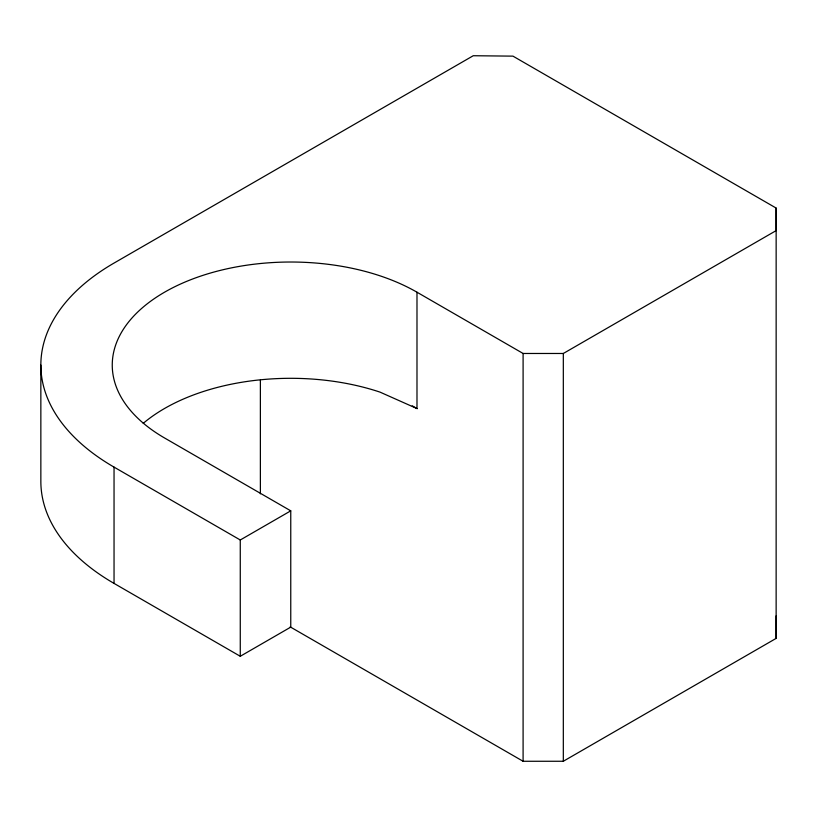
<?xml version="1.0" encoding="UTF-8"?>
<svg xmlns="http://www.w3.org/2000/svg" width="817" height="817" viewBox="0 0 817 817"><rect width="100%" height="100%" fill="white"/><g stroke="black" fill="none" stroke-linecap="round" stroke-linejoin="round"><path stroke-width="1.23" d="M260.378 493.846L260.378 380.14M114.043 583.399L114.043 467.11A249.91 144.282 0 0 1 114.043 263.064L473.257 55.73L512.964 56.138L776.15 208.069L776.14 638.383L563.322 761.26L523.094 761.27L523.105 353.475L416.987 292.21A178.504 103.065 0 0 0 164.534 292.21A178.504 103.065 0 0 0 164.534 437.963L290.76 510.839L290.76 627.119L240.269 656.276L114.043 583.399A249.91 144.282 0 0 1 40.85 481.376L40.85 365.087M563.322 761.26L563.322 353.475L776.15 230.608L776.15 208.069M114.043 467.11L240.269 539.986L290.76 510.839M523.105 353.475L563.322 353.475M417.252 408.694L380.017 392.119A178.504 103.065 0 0 0 143.241 423.339M412.238 405.804L416.639 408.347M290.178 626.874L523.094 761.27M776.14 615.855L776.14 638.383M416.987 292.21L416.987 408.5M240.269 539.986L240.269 656.276"/></g></svg>
